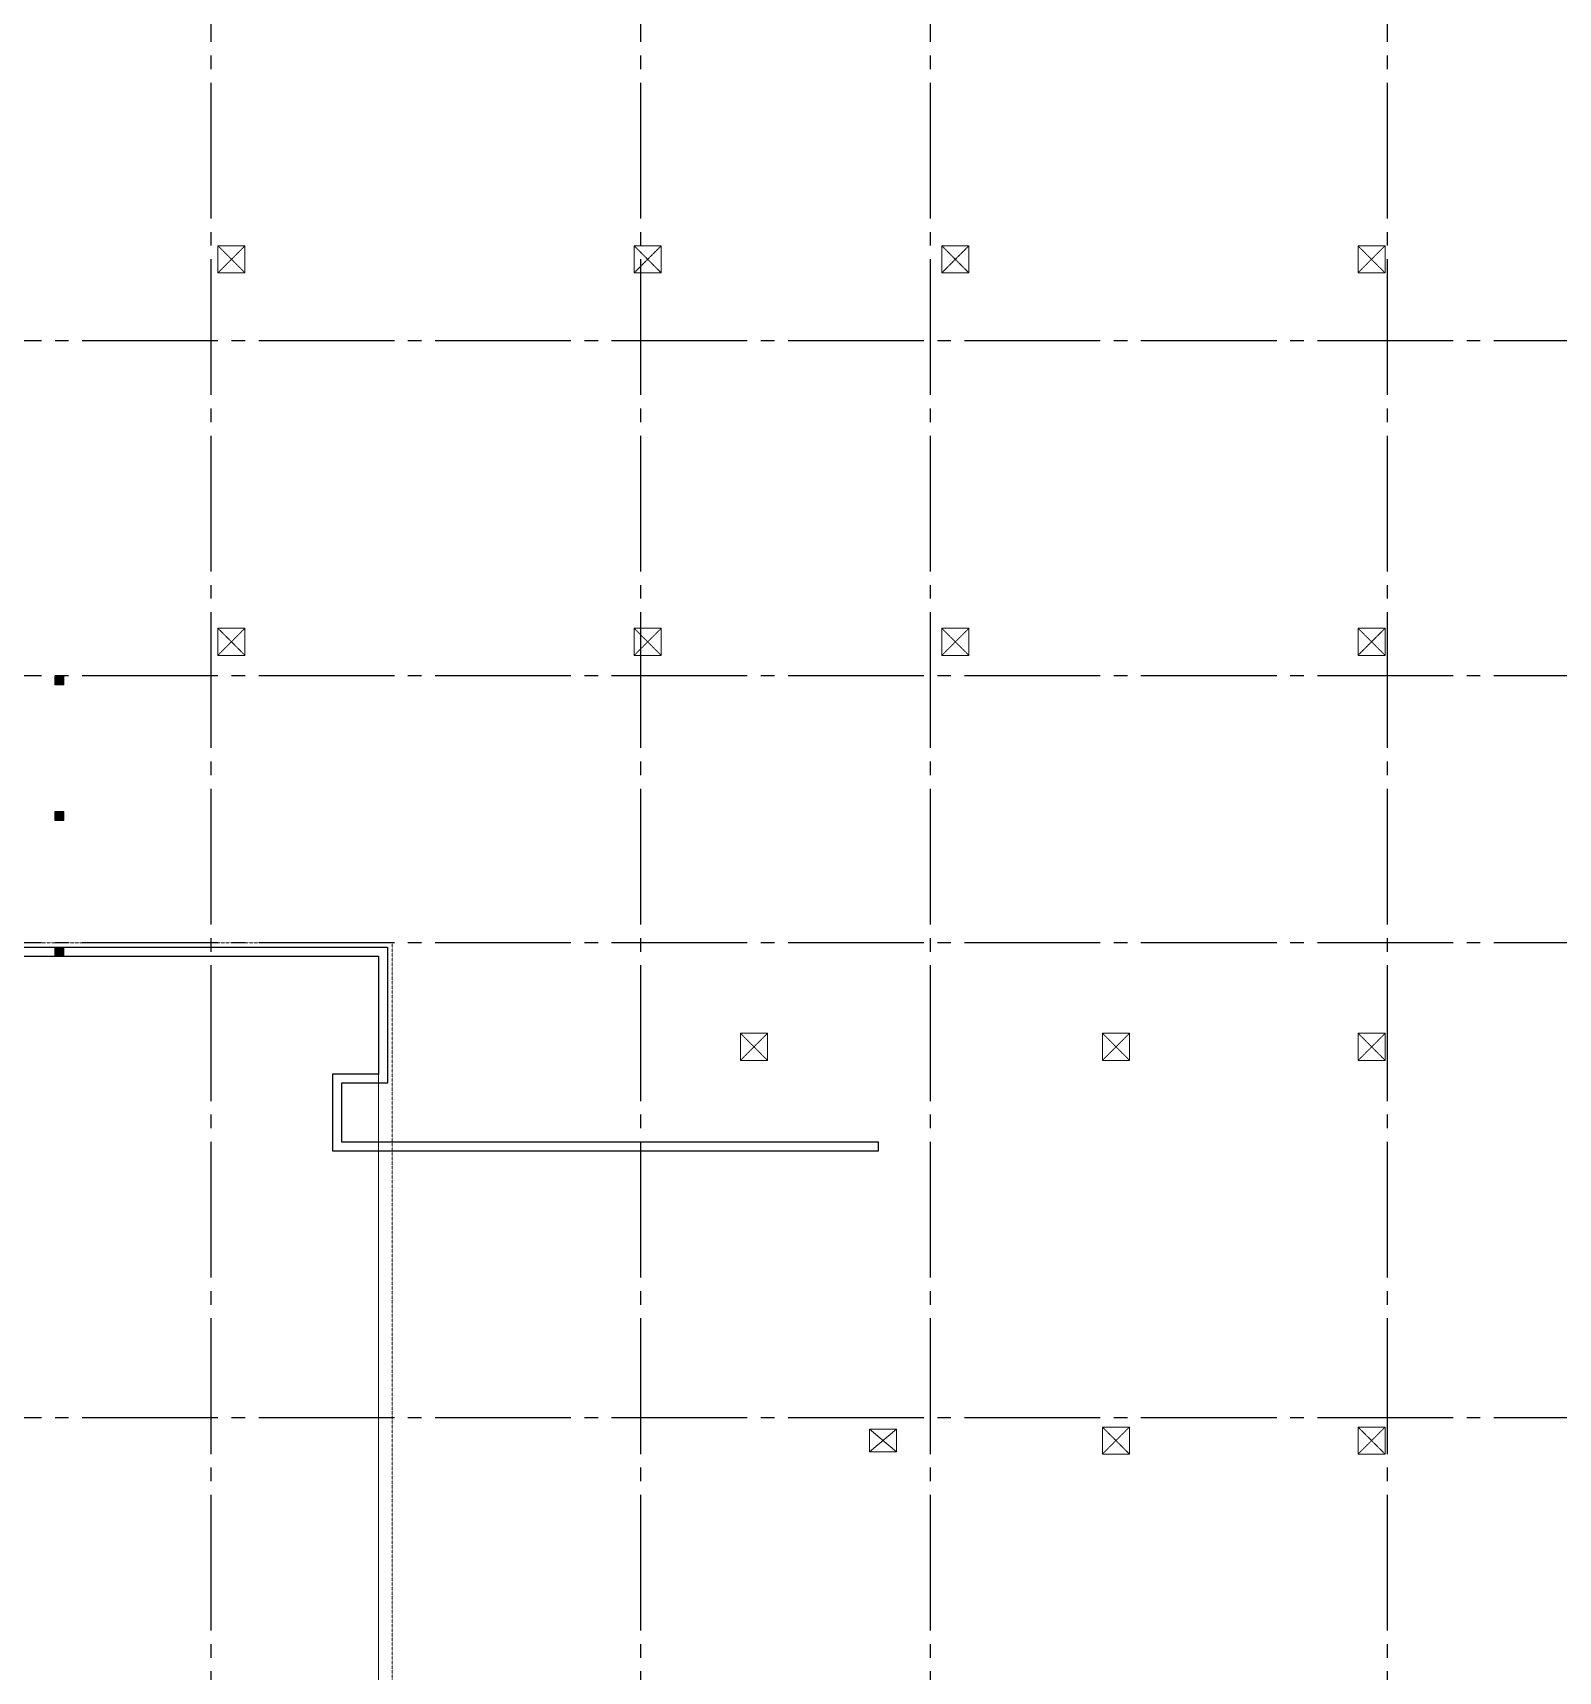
# Model space of a CAD drawing. Header units: millimetres. Extents: x -3973692 to -2843767, y 592734 to 838475.
# Drawn here: x -3523786 to -3490070, y 678236 to 714437 of the extents above; entities that cross this region are included whole.
import ezdxf
from ezdxf.enums import TextEntityAlignment as Align

# ---------------------------------------------------------------- set-up
doc = ezdxf.new("R2010")
doc.units = ezdxf.units.MM
doc.header["$MEASUREMENT"] = 0
for name, pattern in [('CHG_XX_Cot_Tang 1$0$HIDDEN', [0.375, 0.25, -0.125]), ('CHG_XX_Cot_Tang 1$0$MB_Luoi truc$0$HTT Hidden 21', [3, 2, -1]), ('CHG_XX_Luoi truc$0$MB_Luoi truc$0$Center101', [13, 10, -1, 1, -1]), ('DIVIDE2', [15.875, 6.35, -3.175, 0, -3.175, 0, -3.175])]:
    doc.linetypes.add(name, pattern=pattern)
for name, color, linetype, lineweight in [("'S_General_Divide_3 Intermediate", 3, 'DIVIDE2', 40), ('CHG_XX_Cot_Tang 1$0$NS-Pier', 150, 'Continuous', 9), ('CHG_XX_Cot_Tang 1$0$S_Concrete_Cont_2 Normal', 2, 'Continuous', 13)]:
    doc.layers.add(name, color=color, linetype=linetype, lineweight=lineweight)
for name, color, linetype in [('CHG_XX_Cot_Tang 1$0$mb_cot tang 1-3$0$Concrete Line', 6, 'Continuous'), ('CHG_XX_Cot_Tang 1$0$Vach VH3', 3, 'Continuous'), ('CHG_XX_Luoi truc$0$Grid', 34, 'Continuous'), ('CHG_XX_Luoi truc$0$Grid Line', 251, 'CHG_XX_Luoi truc$0$MB_Luoi truc$0$Center101')]:
    doc.layers.add(name, color=color, linetype=linetype)
doc.styles.add('CHG_XX_Luoi truc$0$MB_Luoi truc$0$Grid A-F$0$VNI-HelveCB', font='')
doc.styles.get('CHG_XX_Luoi truc$0$MB_Luoi truc$0$Grid A-F$0$VNI-HelveCB').set_extended_font_data('VNI-Helve-Condense', bold=True)

# ---------------------------------------------------------------- blocks, each defined once
blk = doc.blocks.new('CHG_XX_Cot_Tang 1$0$HoBoi_C600x600')
at = {"layer": 'CHG_XX_Cot_Tang 1$0$NS-Pier', "linetype": 'CHG_XX_Cot_Tang 1$0$MB_Luoi truc$0$HTT Hidden 21'}
for p, q in [((300, 300), (-300, -300)), ((-300, 300), (300, -300))]:
    blk.add_line(p, q, dxfattribs=at)
at = {"layer": 'CHG_XX_Cot_Tang 1$0$NS-Pier'}
blk.add_lwpolyline([(300, -300), (300, 300), (-300, 300), (-300, -300)], close=True, dxfattribs=at)
blk = doc.blocks.new('*U2841')
at = {"layer": 'CHG_XX_Luoi truc$0$Grid Line'}
blk.add_line((0, 0), (0, 608), dxfattribs=at)
at = {"layer": 'CHG_XX_Luoi truc$0$Grid', "lineweight": -2, "style": 'CHG_XX_Luoi truc$0$MB_Luoi truc$0$Grid A-F$0$VNI-HelveCB'}
for tag, p in [('GRIDSUB', (0, 617)), ('GRID', (0, -9))]:
    blk.add_attdef(tag, text='', height=5, dxfattribs=at).set_placement(p, align=Align.MIDDLE)
blk = doc.blocks.new('*U2843')
at = {"layer": 'CHG_XX_Luoi truc$0$Grid Line'}
blk.add_line((0, 0), (0, 438), dxfattribs=at)
at = {"layer": 'CHG_XX_Luoi truc$0$Grid', "lineweight": -2, "style": 'CHG_XX_Luoi truc$0$MB_Luoi truc$0$Grid A-F$0$VNI-HelveCB'}
for tag, p in [('GRIDSUB', (0, 447)), ('GRID', (0, -9))]:
    blk.add_attdef(tag, text='', height=5, dxfattribs=at).set_placement(p, align=Align.MIDDLE)
blk = doc.blocks.new('CHG_XX_Luoi truc')
at = {"layer": 'CHG_XX_Luoi truc$0$Grid', "xscale": 300, "yscale": 300, "zscale": 300}
for p in [(28650, -12747), (38150, -12747), (44550, -12747), (54650, -12747)]:
    blk.add_blockref('*U2841', p, dxfattribs=at)
at = {"layer": 'CHG_XX_Luoi truc$0$Grid', "xscale": 300.0000000000013, "yscale": 300.0000000000013, "zscale": 300.0000000000013, "rotation": 90}
for p in [(110703, 97650), (110703, 90250), (110703, 84350), (110703, 73850)]:
    blk.add_blockref('*U2843', p, dxfattribs=at)
blk = doc.blocks.new('CHG_XX_Cot_Tang 1$0$cot thong gio')
at = {"layer": 'CHG_XX_Cot_Tang 1$0$S_Concrete_Cont_2 Normal', "color": 3, "ltscale": 0.8}
blk.add_lwpolyline([(-100, -70), (100, -70), (100, 130), (-100, 130)], close=True, dxfattribs=at)
blk.add_solid([(-100, 130), (-100, -70), (100, 130), (100, -70)], dxfattribs=at)
blk = doc.blocks.new('CHG_XX_Cot_Tang 1')
at = {"layer": 'CHG_XX_Cot_Tang 1$0$NS-Pier', "linetype": 'CHG_XX_Cot_Tang 1$0$HIDDEN', "ltscale": 5}
blk.add_line((32650, 84350), (100, 84350), dxfattribs=at)
at = {"layer": 'CHG_XX_Cot_Tang 1$0$NS-Pier', "linetype": 'Continuous', "ltscale": 5}
blk.add_line((32350, 84050), (-300, 84050), dxfattribs=at)
at = {"layer": 'CHG_XX_Cot_Tang 1$0$NS-Pier'}
for p, q in [((43800.1, 73600), (43200.1, 73100)), ((43800.1, 73100), (43200.1, 73600))]:
    blk.add_line(p, q, dxfattribs=at)
at = {"layer": 'CHG_XX_Cot_Tang 1$0$NS-Pier', "linetype": 'Continuous', "ltscale": 5}
blk.add_lwpolyline([(-300, 85450), (-10900, 85450), (-10900, 163400), (99639.2, 163400), (106050, 158254.3), (106050, -6022), (103575.5, -9000), (32350, -9000), (32350, 84050), (-300, 84050)], close=True, dxfattribs=at)
at = {"layer": 'CHG_XX_Cot_Tang 1$0$NS-Pier', "linetype": 'CHG_XX_Cot_Tang 1$0$HIDDEN', "ltscale": 5}
blk.add_lwpolyline([(32650, 84350), (0, 84350), (0, 85750), (-10600, 85750), (-10600, 163100), (99533.7, 163100), (105750, 158110.4), (105750, -5913.6), (103434.7, -8700), (32650, -8700), (32650, 84350), (32650, -8700), (103404.7, -8700)], dxfattribs=at)
at = {"layer": 'CHG_XX_Cot_Tang 1$0$NS-Pier'}
blk.add_lwpolyline([(43200.1, 73100), (43200.1, 73600), (43800.1, 73600), (43800.1, 73100)], close=True, dxfattribs=at)
at = {"layer": 'CHG_XX_Cot_Tang 1$0$Vach VH3'}
for p, q in [((13734.6, 84050), (32350, 84050)), ((13950, 84250), (32550, 84250)), ((32350, 84050), (32350, 81450)), ((32550, 84250), (32550, 81250)), ((32350, 81450), (31332.7, 81450)), ((31332.7, 81450), (31333, 79750)), ((32550, 81250), (31532.8, 81250)), ((31532.8, 81250), (31533, 79950)), ((31332.7, 79750), (43400, 79750.2)), ((31533, 79950), (43400, 79950.2)), ((43400, 79750.2), (43400, 79950))]:
    blk.add_line(p, q, dxfattribs=at)
at = {"layer": 'CHG_XX_Cot_Tang 1$0$mb_cot tang 1-3$0$Concrete Line'}
for p in [(29100, 99450), (38300, 99450), (45100, 99450), (54300, 99450), (29100, 91000), (38300, 91000), (45100, 91000), (54300, 91000), (40650, 82050), (54300, 82050), (48650, 73350), (54300, 73350)]:
    blk.add_blockref('CHG_XX_Cot_Tang 1$0$HoBoi_C600x600', p, dxfattribs=at)
at = {"layer": 'CHG_XX_Cot_Tang 1$0$NS-Pier'}
for name, p in [('CHG_XX_Luoi truc', (0, 0)), ('CHG_XX_Cot_Tang 1$0$HoBoi_C600x600', (48650, 82050))]:
    blk.add_blockref(name, p, dxfattribs=at)
at = {"layer": 'CHG_XX_Cot_Tang 1$0$S_Concrete_Cont_2 Normal'}
for p in [(25300, 90119.6), (25300, 87120), (25300, 84120)]:
    blk.add_blockref('CHG_XX_Cot_Tang 1$0$cot thong gio', p, dxfattribs=at)

msp = doc.modelspace()

# ---------------------------------------------------------------- block references
at = {"layer": "'S_General_Divide_3 Intermediate"}
msp.add_blockref('CHG_XX_Cot_Tang 1', (-3548495.2, 609981), dxfattribs=at)

doc.saveas('drawing.dxf')
